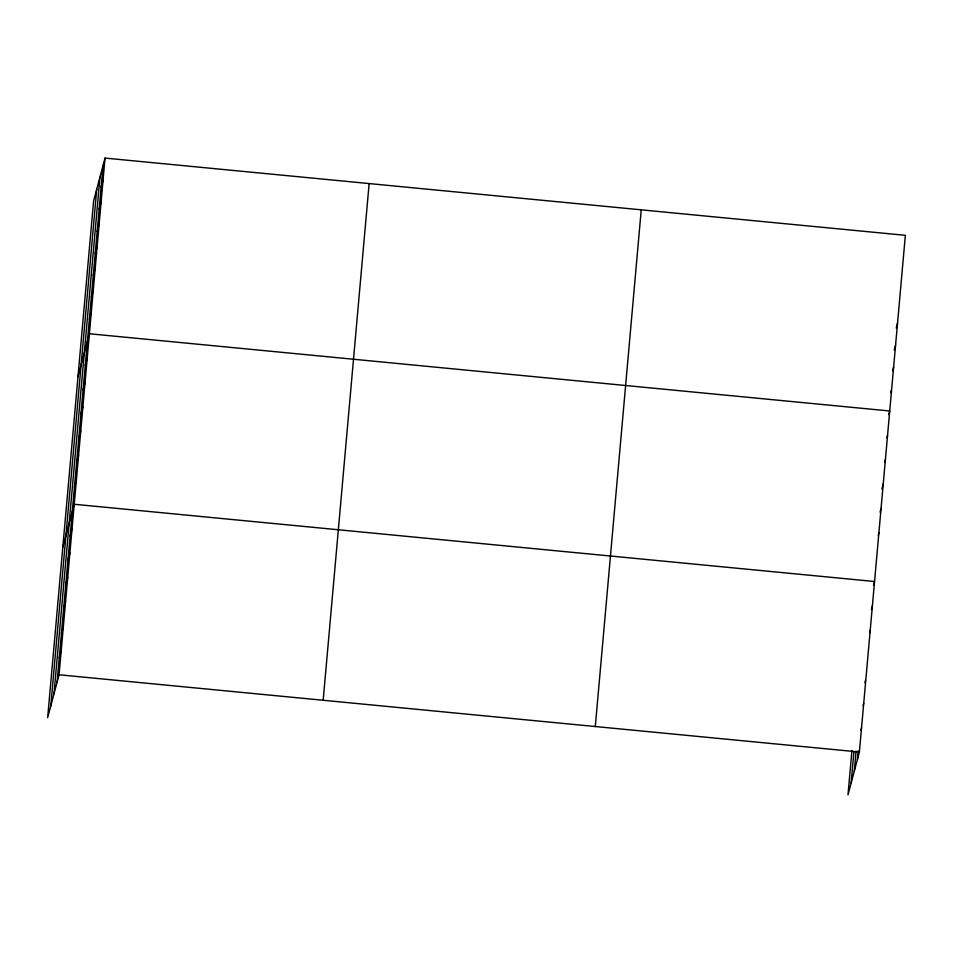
<?xml version="1.0" encoding="UTF-8"?>
<svg xmlns="http://www.w3.org/2000/svg" width="953" height="953" viewBox="0 0 953 953"><rect width="100%" height="100%" fill="white"/><g stroke="black" fill="none" stroke-linecap="round" stroke-linejoin="round"><path stroke-width="1.43" d="M50.771 705.97L96.718 189.266M53.976 693.903L99.934 177.198M57.097 682.181L103.043 165.488M105.021 158.079L93.608 200.976L47.65 717.68L59.062 674.772L105.021 158.079L905.35 235.32L859.392 752.024L847.979 794.921L851.934 750.511M323.174 700.264L369.133 183.572M595.291 726.531L641.238 209.827M851.1 783.211L853.9 751.691M854.305 771.144L856.092 751.083M857.426 759.434L858.188 750.833M101.101 187.443L103.067 180.034M99.148 209.41L101.113 202M97.194 231.365L99.16 223.955M95.24 253.319L97.206 245.91M93.287 275.286L95.252 267.876M91.333 297.241L93.299 289.831M89.379 319.207L91.345 311.798M77.979 376.661L89.391 333.753L889.721 410.993L888.744 414.698M85.258 365.523L87.235 358.114M83.09 389.884L85.067 382.475M80.922 414.245L82.899 406.836M78.754 438.594L80.731 431.185M76.597 462.955L78.563 455.546M74.429 487.317L76.395 479.907M62.815 547.165L74.227 504.268L874.556 581.509L873.579 585.213M70.093 536.039L72.059 528.629M67.925 560.388L69.903 552.978M65.757 584.749L67.734 577.339M63.589 609.11L65.566 601.7M61.421 633.471L63.398 626.061M59.265 657.832L61.23 650.422M896.225 328.094L897.535 323.162M894.271 350.061L895.582 345.117M892.651 370.788L893.628 367.084M890.698 392.743L891.353 390.277M886.898 437.832L887.565 435.354M884.729 462.181L885.397 459.715M881.906 489.02L883.228 484.076M880.072 512.142L881.06 508.437M878.237 535.264L878.892 532.787M871.411 609.575L872.388 605.87M869.565 632.697L870.232 630.231M864.907 682.646L865.562 680.18M863.073 705.78L863.728 703.302M860.904 730.129L861.56 727.663M59.062 674.772L859.392 752.024"/></g></svg>
